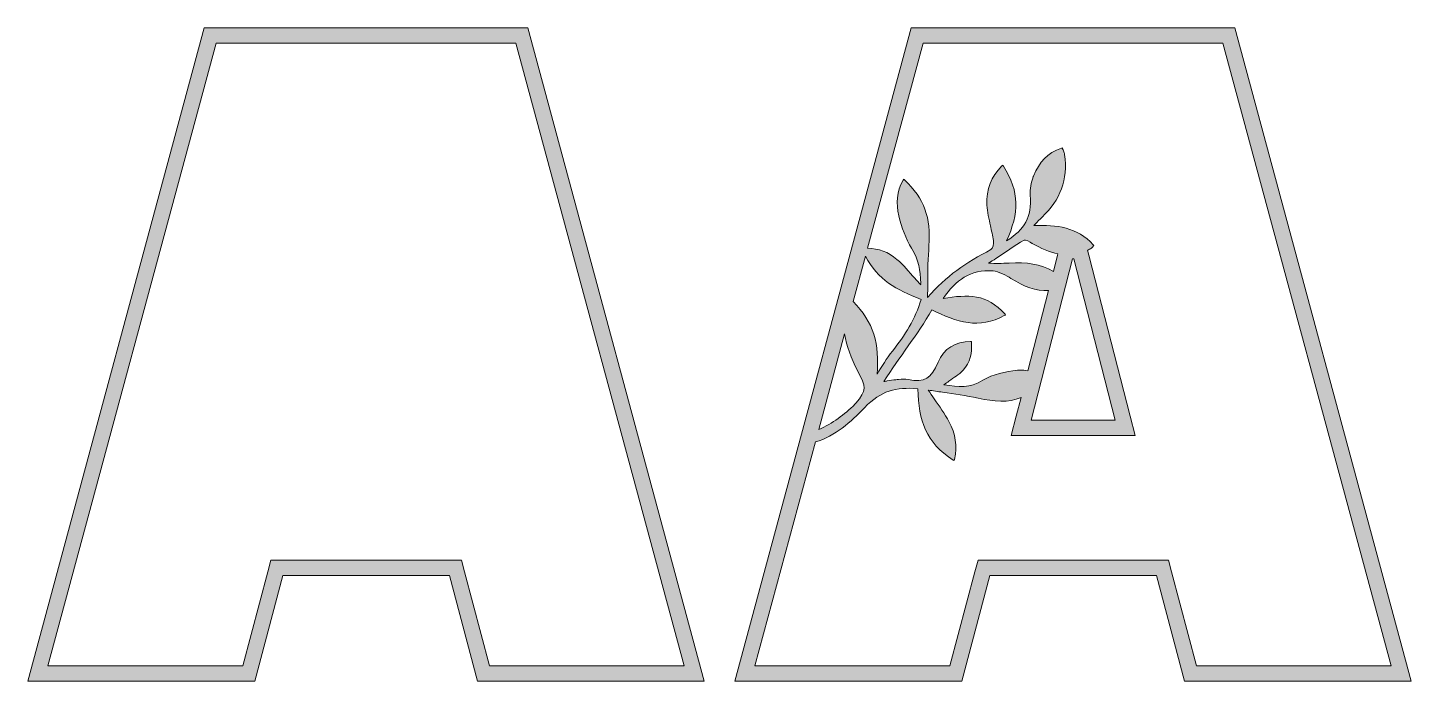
# Model space of a CAD drawing. Header units: millimetres. Extents: x 7 to 900, y -312 to -13.
# Drawn here: x 7 to 275.8, y -312.2 to -185.2 of the extents above; entities that cross this region are included whole.
import ezdxf

# ---------------------------------------------------------------- set-up
doc = ezdxf.new("R2010")
doc.units = ezdxf.units.MM
doc.header["$MEASUREMENT"] = 0
doc.layers.add('Layer 6', color=7, linetype='Continuous')
doc.layers.add('Layer 7', color=7, linetype='Continuous')

# ---------------------------------------------------------------- blocks, each defined once
blk = doc.blocks.new('block 5')
at = {"layer": 'Layer 7'}
h = blk.add_hatch(color=2, dxfattribs=at)
h.dxf.hatch_style = 2
h.paths.add_polyline_path([(104.13, -185.2), (41.27, -185.2), (6.98, -312.19), (51.1, -312.19), (56.55, -291.66), (88.92, -291.66), (94.37, -312.19), (138.42, -312.19)])
h.paths.add_polyline_path([(101.83, -188.2), (134.51, -309.19), (96.68, -309.19), (91.82, -290.89), (91.23, -288.66), (88.92, -288.66), (56.55, -288.66), (54.24, -288.66), (53.65, -290.89), (48.79, -309.19), (10.9, -309.19), (43.57, -188.2)])
at = {"layer": 'Layer 7', "lineweight": 0}
for points in [[(104.13, -185.2), (41.27, -185.2), (6.98, -312.19), (51.1, -312.19), (56.55, -291.66), (88.92, -291.66), (94.37, -312.19), (138.42, -312.19), (104.13, -185.2), (104.13, -185.2)], [(101.83, -188.2), (134.51, -309.19), (96.68, -309.19), (91.82, -290.89), (91.23, -288.66), (88.92, -288.66), (56.55, -288.66), (54.24, -288.66), (53.65, -290.89), (48.79, -309.19), (10.9, -309.19), (43.57, -188.2), (101.83, -188.2)]]:
    blk.add_lwpolyline(points, dxfattribs=at)

msp = doc.modelspace()

# ---------------------------------------------------------------- hatches: boundary and pattern name
at = {"layer": 'Layer 6'}
h = msp.add_hatch(color=1, dxfattribs=at)
h.dxf.hatch_style = 2
h.paths.add_polyline_path([(241.5, -185.2), (178.64, -185.2), (144.35, -312.19), (188.47, -312.19), (193.91, -291.66), (226.29, -291.66), (231.74, -312.19), (275.79, -312.19)])
edge = h.paths.add_edge_path()
edge.add_spline(control_points=[(196.83, -240.81), (193.33, -236.92), (189.69, -237), (184.84, -237.82), (187.32, -234.21), (190.08, -232.12), (194.55, -232.47), (195.6, -232.56), (197.12, -233.37), (198.01, -233.91), (200.55, -235.44), (202.87, -236.5), (205.3, -236.26), (205.3, -236.26), (201.29, -251.89), (201.29, -251.89), (200.77, -251.76), (200.24, -251.68), (199.67, -251.71), (199.55, -251.72), (199.36, -251.75), (199.25, -251.76), (196.93, -252.03), (194.53, -252.48), (192.57, -253.7), (189.98, -255.31), (187.86, -255), (185.04, -254.57), (185.03, -254.57), (185.02, -254.56), (185, -254.57), (185.32, -254.32), (185.65, -254.13), (185.96, -253.89), (186.94, -253.15), (187.81, -252.67), (188.73, -251.73), (190.14, -250.29), (190.46, -248.41), (190.33, -246.35), (190.33, -246.31), (190.34, -246.21), (190.31, -246.19), (190.29, -246.16), (190.2, -246.19), (190.16, -246.19), (187.23, -246.14), (184.99, -247.54), (183.88, -250.19), (182.54, -253.39), (181.19, -254.22), (178.05, -253.57), (177.36, -253.43), (176.84, -253.43), (176.17, -253.54), (175.99, -253.57), (175.83, -253.57), (175.65, -253.59), (175.09, -253.64), (174.55, -253.73), (173.98, -253.83), (173.8, -253.87), (173.54, -253.91), (173.34, -253.94), (176.28, -249.2), (179.87, -244.9), (182.61, -240.01), (187.53, -242.35), (191.77, -243.93), (196.8, -241.08), (196.84, -241.06), (196.91, -241), (196.96, -240.97), (196.92, -240.92), (196.87, -240.86), (196.83, -240.81)], knot_values=[0, 0, 0, 0, 1, 1, 1, 2, 2, 2, 3, 3, 3, 4, 4, 4, 5, 5, 5, 6, 6, 6, 7, 7, 7, 8, 8, 8, 9, 9, 9, 10, 10, 10, 11, 11, 11, 12, 12, 12, 13, 13, 13, 14, 14, 14, 15, 15, 15, 16, 16, 16, 17, 17, 17, 18, 18, 18, 19, 19, 19, 20, 20, 20, 21, 21, 21, 22, 22, 22, 23, 23, 23, 24, 24, 24, 25, 25, 25, 25], degree=3, periodic=1)
h.paths.add_polyline_path([(209.97, -230.11), (210.23, -230.11), (218.26, -261.43), (201.94, -261.43)])
edge = h.paths.add_edge_path()
edge.add_spline(control_points=[(207.06, -229.37), (207.06, -229.37), (206.25, -232.55), (206.25, -232.55), (203.69, -231.04), (201.04, -230.77), (197.67, -230.93), (196.18, -231), (195.07, -231.03), (193.64, -230.94), (194.13, -230.65), (194.62, -230.34), (195.08, -230.05), (196.97, -228.89), (198.61, -227.61), (200.57, -226.45), (200.79, -226.31), (201.76, -226.85), (202.02, -227.06), (202.04, -227.07), (202.1, -227.11), (202.14, -227.13), (203.85, -228.08), (205.48, -228.8), (207.13, -229.13), (207.13, -229.13), (207.06, -229.37), (207.06, -229.37)], knot_values=[0, 0, 0, 0, 1, 1, 1, 2, 2, 2, 3, 3, 3, 4, 4, 4, 5, 5, 5, 6, 6, 6, 7, 7, 7, 8, 8, 8, 9, 9, 9, 9], degree=3, periodic=1)
edge = h.paths.add_edge_path()
edge.add_spline(control_points=[(174.97, -248.04), (173.86, -249.46), (172.92, -250.99), (171.99, -252.54), (172.52, -246.67), (171.29, -242.39), (167.38, -238.42), (167.38, -238.42), (169.75, -229.61), (169.75, -229.61), (172.2, -234.12), (175.7, -236.19), (180.55, -237.98), (179.45, -241.86), (177.4, -244.93), (174.97, -248.04)], knot_values=[0, 0, 0, 0, 1, 1, 1, 2, 2, 2, 3, 3, 3, 4, 4, 4, 5, 5, 5, 5], degree=3, periodic=1)
edge = h.paths.add_edge_path()
edge.add_spline(control_points=[(167.86, -258.14), (167.83, -258.18), (167.76, -258.26), (167.72, -258.3), (165.63, -260.48), (163.35, -262.05), (160.66, -263.28), (160.66, -263.28), (165.68, -244.68), (165.68, -244.68), (166.05, -247.08), (166.96, -249.41), (168.23, -251.91), (168.24, -251.93), (168.28, -252), (168.29, -252.02), (169.86, -254.87), (170.01, -255.7), (167.86, -258.14)], knot_values=[0, 0, 0, 0, 1, 1, 1, 2, 2, 2, 3, 3, 3, 4, 4, 4, 5, 5, 5, 6, 6, 6, 6], degree=3, periodic=1)
edge = h.paths.add_edge_path()
edge.add_spline(control_points=[(229.19, -290.89), (229.19, -290.89), (228.6, -288.66), (228.6, -288.66), (228.6, -288.66), (226.29, -288.66), (226.29, -288.66), (226.29, -288.66), (193.91, -288.66), (193.91, -288.66), (193.91, -288.66), (191.61, -288.66), (191.61, -288.66), (191.61, -288.66), (191.01, -290.89), (191.01, -290.89), (191.01, -290.89), (186.16, -309.19), (186.16, -309.19), (186.16, -309.19), (148.26, -309.19), (148.26, -309.19), (148.26, -309.19), (160.02, -265.67), (160.02, -265.67), (163.9, -264.56), (166.89, -261.81), (169.57, -259.03), (172.78, -255.7), (175.62, -255.01), (179.93, -255.34), (180.09, -261.67), (181.47, -265.77), (186.8, -269.2), (186.84, -269.23), (186.93, -269.27), (186.99, -269.3), (187, -269.23), (187.04, -269.14), (187.05, -269.08), (187.59, -266.38), (187.26, -264.19), (185.97, -261.74), (185.17, -260.22), (184.08, -258.77), (183.11, -257.32), (182.75, -256.78), (182.31, -256.17), (181.95, -255.61), (182.86, -255.74), (183.79, -255.89), (184.7, -256.02), (187.1, -256.34), (189.2, -256.67), (191.64, -257.19), (194.72, -257.86), (197.47, -258.1), (199.97, -257.05), (199.97, -257.05), (199.04, -260.69), (199.04, -260.69), (199.04, -260.69), (198.08, -264.43), (198.08, -264.43), (198.08, -264.43), (201.94, -264.43), (201.94, -264.43), (201.94, -264.43), (218.26, -264.43), (218.26, -264.43), (218.26, -264.43), (222.13, -264.43), (222.13, -264.43), (222.13, -264.43), (221.17, -260.69), (221.17, -260.69), (221.17, -260.69), (213.14, -229.37), (213.14, -229.37), (213.14, -229.37), (212.9, -228.43), (212.9, -228.43), (213.15, -228.32), (213.4, -228.19), (213.65, -228.05), (213.77, -227.99), (213.86, -227.83), (213.92, -227.75), (213.98, -227.68), (213.98, -227.67), (214.01, -227.62), (214.04, -227.57), (214.1, -227.55), (214.1, -227.5), (214.1, -227.46), (214.05, -227.42), (214.01, -227.38), (210.94, -223.95), (206.83, -223.48), (202.48, -223.64), (202.55, -223.56), (202.65, -223.48), (202.71, -223.4), (203.1, -222.93), (203.65, -222.42), (204.05, -222.03), (207.56, -218.6), (209.15, -214.78), (208.43, -209.84), (208.4, -209.6), (208.28, -209.36), (208.2, -209.13), (208.17, -209.02), (208.09, -208.82), (208.05, -208.73), (208.02, -208.65), (208.03, -208.6), (207.99, -208.57), (207.96, -208.55), (207.88, -208.59), (207.84, -208.61), (205.05, -209.57), (203.55, -211.26), (202.38, -214.03), (202.37, -214.07), (202.34, -214.13), (202.33, -214.17), (201.89, -215.36), (201.68, -216.45), (201.76, -217.73), (202.06, -222.09), (200.66, -224.36), (197.16, -226.63), (199.57, -221.2), (199.78, -217.17), (196.53, -212.09), (196.5, -212.05), (196.44, -211.98), (196.41, -211.94), (196.37, -211.97), (196.3, -212.02), (196.26, -212.06), (194.08, -214.24), (193.24, -216.52), (193.35, -219.67), (193.4, -220.99), (193.77, -222.39), (194.04, -223.68), (194.23, -224.6), (194.44, -225.67), (194.6, -226.53), (194.71, -227.12), (194.49, -228.13), (194.12, -228.32), (189.31, -230.76), (185.38, -233.53), (181.81, -237.59), (181.82, -236.68), (181.85, -235.75), (181.84, -234.85), (181.8, -232.45), (181.92, -229.89), (182.08, -227.55), (182.46, -222.15), (181.22, -218.36), (177.31, -214.78), (177.27, -214.74), (177.2, -214.7), (177.16, -214.66), (177.13, -214.7), (177.08, -214.78), (177.05, -214.83), (175.82, -217.04), (175.65, -219.37), (176.22, -221.76), (176.76, -224.02), (177.63, -226.25), (178.71, -228.05), (180.15, -230.44), (180.34, -232.25), (180.47, -234.9), (180.47, -235.01), (180.46, -235.06), (180.47, -235.18), (180.07, -234.74), (179.73, -234.31), (179.33, -233.88), (178.17, -232.61), (177.18, -231.36), (175.86, -230.21), (174.16, -228.73), (172.31, -228.13), (170.17, -228.05), (170.17, -228.05), (180.94, -188.2), (180.94, -188.2), (180.94, -188.2), (239.2, -188.2), (239.2, -188.2), (239.2, -188.2), (271.87, -309.19), (271.87, -309.19), (271.87, -309.19), (234.04, -309.19), (234.04, -309.19), (234.04, -309.19), (229.19, -290.89), (229.19, -290.89)], knot_values=[0, 0, 0, 0, 1, 1, 1, 2, 2, 2, 3, 3, 3, 4, 4, 4, 5, 5, 5, 6, 6, 6, 7, 7, 7, 8, 8, 8, 9, 9, 9, 10, 10, 10, 11, 11, 11, 12, 12, 12, 13, 13, 13, 14, 14, 14, 15, 15, 15, 16, 16, 16, 17, 17, 17, 18, 18, 18, 19, 19, 19, 20, 20, 20, 21, 21, 21, 22, 22, 22, 23, 23, 23, 24, 24, 24, 25, 25, 25, 26, 26, 26, 27, 27, 27, 28, 28, 28, 29, 29, 29, 30, 30, 30, 31, 31, 31, 32, 32, 32, 33, 33, 33, 34, 34, 34, 35, 35, 35, 36, 36, 36, 37, 37, 37, 38, 38, 38, 39, 39, 39, 40, 40, 40, 41, 41, 41, 42, 42, 42, 43, 43, 43, 44, 44, 44, 45, 45, 45, 46, 46, 46, 47, 47, 47, 48, 48, 48, 49, 49, 49, 50, 50, 50, 51, 51, 51, 52, 52, 52, 53, 53, 53, 54, 54, 54, 55, 55, 55, 56, 56, 56, 57, 57, 57, 58, 58, 58, 59, 59, 59, 60, 60, 60, 61, 61, 61, 62, 62, 62, 63, 63, 63, 64, 64, 64, 65, 65, 65, 66, 66, 66, 67, 67, 67, 68, 68, 68, 69, 69, 69, 69], degree=3, periodic=1)

# ---------------------------------------------------------------- linework, layer by layer
at = {"layer": 'Layer 6', "lineweight": 0}
for points in [[(241.5, -185.2), (178.64, -185.2), (144.35, -312.19), (188.47, -312.19), (193.91, -291.66), (226.29, -291.66), (231.74, -312.19), (275.79, -312.19), (241.5, -185.2)], [(209.97, -230.11), (210.23, -230.11), (218.26, -261.43), (201.94, -261.43), (209.97, -230.11)]]:
    msp.add_lwpolyline(points, dxfattribs=at)
for points, knots in [([(229.19, -290.89), (229.19, -290.89), (228.6, -288.66), (228.6, -288.66), (228.6, -288.66), (226.29, -288.66), (226.29, -288.66), (226.29, -288.66), (193.91, -288.66), (193.91, -288.66), (193.91, -288.66), (191.61, -288.66), (191.61, -288.66), (191.61, -288.66), (191.01, -290.89), (191.01, -290.89), (191.01, -290.89), (186.16, -309.19), (186.16, -309.19), (186.16, -309.19), (148.26, -309.19), (148.26, -309.19), (148.26, -309.19), (160.02, -265.67), (160.02, -265.67), (163.9, -264.56), (166.89, -261.81), (169.57, -259.03), (172.78, -255.7), (175.62, -255.01), (179.93, -255.34), (180.09, -261.67), (181.47, -265.77), (186.8, -269.2), (186.84, -269.23), (186.93, -269.27), (186.99, -269.3), (187, -269.23), (187.04, -269.14), (187.05, -269.08), (187.59, -266.38), (187.26, -264.19), (185.97, -261.74), (185.17, -260.22), (184.08, -258.77), (183.11, -257.32), (182.75, -256.78), (182.31, -256.17), (181.95, -255.61), (182.86, -255.74), (183.79, -255.89), (184.7, -256.02), (187.1, -256.34), (189.2, -256.67), (191.64, -257.19), (194.72, -257.86), (197.47, -258.1), (199.97, -257.05), (199.97, -257.05), (199.04, -260.69), (199.04, -260.69), (199.04, -260.69), (198.08, -264.43), (198.08, -264.43), (198.08, -264.43), (201.94, -264.43), (201.94, -264.43), (201.94, -264.43), (218.26, -264.43), (218.26, -264.43), (218.26, -264.43), (222.13, -264.43), (222.13, -264.43), (222.13, -264.43), (221.17, -260.69), (221.17, -260.69), (221.17, -260.69), (213.14, -229.37), (213.14, -229.37), (213.14, -229.37), (212.9, -228.43), (212.9, -228.43), (213.15, -228.32), (213.4, -228.19), (213.65, -228.05), (213.77, -227.99), (213.86, -227.83), (213.92, -227.75), (213.98, -227.68), (213.98, -227.67), (214.01, -227.62), (214.04, -227.57), (214.1, -227.55), (214.1, -227.5), (214.1, -227.46), (214.05, -227.42), (214.01, -227.38), (210.94, -223.95), (206.83, -223.48), (202.48, -223.64), (202.55, -223.56), (202.65, -223.48), (202.71, -223.4), (203.1, -222.93), (203.65, -222.42), (204.05, -222.03), (207.56, -218.6), (209.15, -214.78), (208.43, -209.84), (208.4, -209.6), (208.28, -209.36), (208.2, -209.13), (208.17, -209.02), (208.09, -208.82), (208.05, -208.73), (208.02, -208.65), (208.03, -208.6), (207.99, -208.57), (207.96, -208.55), (207.88, -208.59), (207.84, -208.61), (205.05, -209.57), (203.55, -211.26), (202.38, -214.03), (202.37, -214.07), (202.34, -214.13), (202.33, -214.17), (201.89, -215.36), (201.68, -216.45), (201.76, -217.73), (202.06, -222.09), (200.66, -224.36), (197.16, -226.63), (199.57, -221.2), (199.78, -217.17), (196.53, -212.09), (196.5, -212.05), (196.44, -211.98), (196.41, -211.94), (196.37, -211.97), (196.3, -212.02), (196.26, -212.06), (194.08, -214.24), (193.24, -216.52), (193.35, -219.67), (193.4, -220.99), (193.77, -222.39), (194.04, -223.68), (194.23, -224.6), (194.44, -225.67), (194.6, -226.53), (194.71, -227.12), (194.49, -228.13), (194.12, -228.32), (189.31, -230.76), (185.38, -233.53), (181.81, -237.59), (181.82, -236.68), (181.85, -235.75), (181.84, -234.85), (181.8, -232.45), (181.92, -229.89), (182.08, -227.55), (182.46, -222.15), (181.22, -218.36), (177.31, -214.78), (177.27, -214.74), (177.2, -214.7), (177.16, -214.66), (177.13, -214.7), (177.08, -214.78), (177.05, -214.83), (175.82, -217.04), (175.65, -219.37), (176.22, -221.76), (176.76, -224.02), (177.63, -226.25), (178.71, -228.05), (180.15, -230.44), (180.34, -232.25), (180.47, -234.9), (180.47, -235.01), (180.46, -235.06), (180.47, -235.18), (180.07, -234.74), (179.73, -234.31), (179.33, -233.88), (178.17, -232.61), (177.18, -231.36), (175.86, -230.21), (174.16, -228.73), (172.31, -228.13), (170.17, -228.05), (170.17, -228.05), (180.94, -188.2), (180.94, -188.2), (180.94, -188.2), (239.2, -188.2), (239.2, -188.2), (239.2, -188.2), (271.87, -309.19), (271.87, -309.19), (271.87, -309.19), (234.04, -309.19), (234.04, -309.19), (234.04, -309.19), (229.19, -290.89), (229.19, -290.89)], [0, 0, 0, 0, 1, 1, 1, 2, 2, 2, 3, 3, 3, 4, 4, 4, 5, 5, 5, 6, 6, 6, 7, 7, 7, 8, 8, 8, 9, 9, 9, 10, 10, 10, 11, 11, 11, 12, 12, 12, 13, 13, 13, 14, 14, 14, 15, 15, 15, 16, 16, 16, 17, 17, 17, 18, 18, 18, 19, 19, 19, 20, 20, 20, 21, 21, 21, 22, 22, 22, 23, 23, 23, 24, 24, 24, 25, 25, 25, 26, 26, 26, 27, 27, 27, 28, 28, 28, 29, 29, 29, 30, 30, 30, 31, 31, 31, 32, 32, 32, 33, 33, 33, 34, 34, 34, 35, 35, 35, 36, 36, 36, 37, 37, 37, 38, 38, 38, 39, 39, 39, 40, 40, 40, 41, 41, 41, 42, 42, 42, 43, 43, 43, 44, 44, 44, 45, 45, 45, 46, 46, 46, 47, 47, 47, 48, 48, 48, 49, 49, 49, 50, 50, 50, 51, 51, 51, 52, 52, 52, 53, 53, 53, 54, 54, 54, 55, 55, 55, 56, 56, 56, 57, 57, 57, 58, 58, 58, 59, 59, 59, 60, 60, 60, 61, 61, 61, 62, 62, 62, 63, 63, 63, 64, 64, 64, 65, 65, 65, 66, 66, 66, 67, 67, 67, 68, 68, 68, 69, 69, 69, 69]), ([(207.06, -229.37), (207.06, -229.37), (206.25, -232.55), (206.25, -232.55), (203.69, -231.04), (201.04, -230.77), (197.67, -230.93), (196.18, -231), (195.07, -231.03), (193.64, -230.94), (194.13, -230.65), (194.62, -230.34), (195.08, -230.05), (196.97, -228.89), (198.61, -227.61), (200.57, -226.45), (200.79, -226.31), (201.76, -226.85), (202.02, -227.06), (202.04, -227.07), (202.1, -227.11), (202.14, -227.13), (203.85, -228.08), (205.48, -228.8), (207.13, -229.13), (207.13, -229.13), (207.06, -229.37), (207.06, -229.37)], [0, 0, 0, 0, 1, 1, 1, 2, 2, 2, 3, 3, 3, 4, 4, 4, 5, 5, 5, 6, 6, 6, 7, 7, 7, 8, 8, 8, 9, 9, 9, 9]), ([(174.97, -248.04), (173.86, -249.46), (172.92, -250.99), (171.99, -252.54), (172.52, -246.67), (171.29, -242.39), (167.38, -238.42), (167.38, -238.42), (169.75, -229.61), (169.75, -229.61), (172.2, -234.12), (175.7, -236.19), (180.55, -237.98), (179.45, -241.86), (177.4, -244.93), (174.97, -248.04)], [0, 0, 0, 0, 1, 1, 1, 2, 2, 2, 3, 3, 3, 4, 4, 4, 5, 5, 5, 5]), ([(196.83, -240.81), (193.33, -236.92), (189.69, -237), (184.84, -237.82), (187.32, -234.21), (190.08, -232.12), (194.55, -232.47), (195.6, -232.56), (197.12, -233.37), (198.01, -233.91), (200.55, -235.44), (202.87, -236.5), (205.3, -236.26), (205.3, -236.26), (201.29, -251.89), (201.29, -251.89), (200.77, -251.76), (200.24, -251.68), (199.67, -251.71), (199.55, -251.72), (199.36, -251.75), (199.25, -251.76), (196.93, -252.03), (194.53, -252.48), (192.57, -253.7), (189.98, -255.31), (187.86, -255), (185.04, -254.57), (185.03, -254.57), (185.02, -254.56), (185, -254.57), (185.32, -254.32), (185.65, -254.13), (185.96, -253.89), (186.94, -253.15), (187.81, -252.67), (188.73, -251.73), (190.14, -250.29), (190.46, -248.41), (190.33, -246.35), (190.33, -246.31), (190.34, -246.21), (190.31, -246.19), (190.29, -246.16), (190.2, -246.19), (190.16, -246.19), (187.23, -246.14), (184.99, -247.54), (183.88, -250.19), (182.54, -253.39), (181.19, -254.22), (178.05, -253.57), (177.36, -253.43), (176.84, -253.43), (176.17, -253.54), (175.99, -253.57), (175.83, -253.57), (175.65, -253.59), (175.09, -253.64), (174.55, -253.73), (173.98, -253.83), (173.8, -253.87), (173.54, -253.91), (173.34, -253.94), (176.28, -249.2), (179.87, -244.9), (182.61, -240.01), (187.53, -242.35), (191.77, -243.93), (196.8, -241.08), (196.84, -241.06), (196.91, -241), (196.96, -240.97), (196.92, -240.92), (196.87, -240.86), (196.83, -240.81)], [0, 0, 0, 0, 1, 1, 1, 2, 2, 2, 3, 3, 3, 4, 4, 4, 5, 5, 5, 6, 6, 6, 7, 7, 7, 8, 8, 8, 9, 9, 9, 10, 10, 10, 11, 11, 11, 12, 12, 12, 13, 13, 13, 14, 14, 14, 15, 15, 15, 16, 16, 16, 17, 17, 17, 18, 18, 18, 19, 19, 19, 20, 20, 20, 21, 21, 21, 22, 22, 22, 23, 23, 23, 24, 24, 24, 25, 25, 25, 25]), ([(167.86, -258.14), (167.83, -258.18), (167.76, -258.26), (167.72, -258.3), (165.63, -260.48), (163.35, -262.05), (160.66, -263.28), (160.66, -263.28), (165.68, -244.68), (165.68, -244.68), (166.05, -247.08), (166.96, -249.41), (168.23, -251.91), (168.24, -251.93), (168.28, -252), (168.29, -252.02), (169.86, -254.87), (170.01, -255.7), (167.86, -258.14)], [0, 0, 0, 0, 1, 1, 1, 2, 2, 2, 3, 3, 3, 4, 4, 4, 5, 5, 5, 6, 6, 6, 6])]:
    msp.add_open_spline(points, degree=3, knots=knots, dxfattribs=at)

# ---------------------------------------------------------------- block references
at = {"layer": 'Layer 7'}
msp.add_blockref('block 5', (0, 0), dxfattribs=at)

doc.saveas('drawing.dxf')
